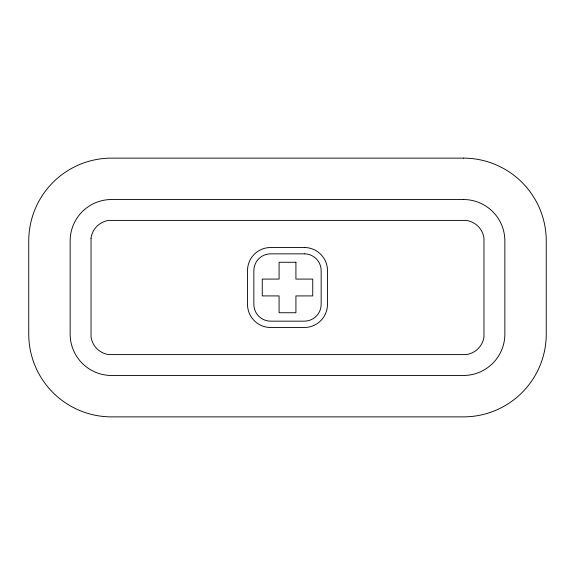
<?xml version="1.0" encoding="UTF-8"?>
<svg xmlns="http://www.w3.org/2000/svg" width="575" height="575" viewBox="0 0 575 575"><rect width="100%" height="100%" fill="white"/><g stroke="black" fill="none" stroke-linecap="round" stroke-linejoin="round"><path stroke-width="0.86" d="M91.03 238.222L91.03 336.777A20.7 20.7 0 0 0 108.847 354.595L466.152 354.595A20.7 20.7 0 0 0 483.97 336.777L483.97 238.222A20.7 20.7 0 0 0 466.152 220.405L108.847 220.405A20.7 20.7 0 0 0 91.03 238.222M463.45 158.125L111.55 158.125A82.8 82.8 0 0 0 28.75 240.925L28.75 334.075A82.8 82.8 0 0 0 111.55 416.875L463.45 416.875A82.8 82.8 0 0 0 546.25 334.075L546.25 240.925A82.8 82.8 0 0 0 463.45 158.125M463.45 199.525L111.55 199.525A41.4 41.4 0 0 0 70.15 240.925L70.15 334.075A41.4 41.4 0 0 0 111.55 375.475L463.45 375.475A41.4 41.4 0 0 0 504.85 334.075L504.85 240.925A41.4 41.4 0 0 0 463.45 199.525M304.333 247.502L270.667 247.502A23.165 23.165 0 0 0 247.502 270.667L247.502 304.333A23.165 23.165 0 0 0 270.667 327.498L304.333 327.498A23.165 23.165 0 0 0 327.498 304.333L327.498 270.667A23.165 23.165 0 0 0 304.333 247.502M304.333 253.841L270.667 253.841A16.833 16.833 0 0 0 253.841 270.667L253.841 304.333A16.833 16.833 0 0 0 270.667 321.159L304.333 321.159A16.833 16.833 0 0 0 321.159 304.333L321.159 270.667A16.833 16.833 0 0 0 304.333 253.841M295.917 262.257L279.083 262.257L279.083 279.083L262.257 279.083L262.257 295.917L279.083 295.917L279.083 312.743L295.917 312.743L295.917 295.917L312.743 295.917L312.743 279.083L295.917 279.083L295.917 262.257"/></g></svg>
